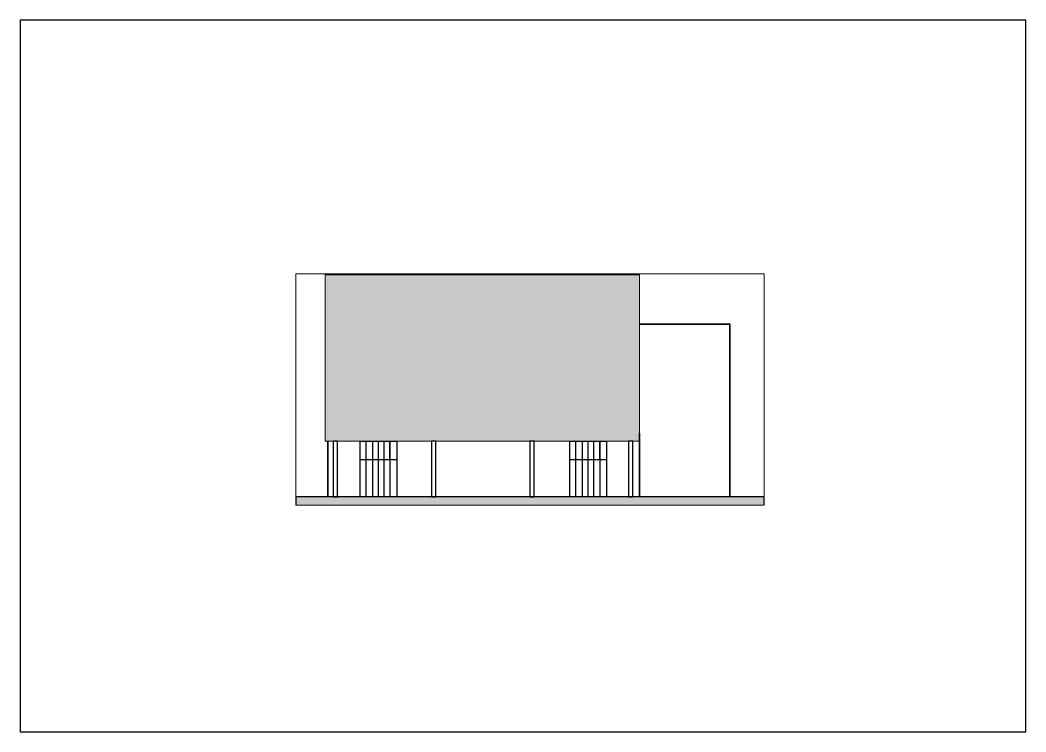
# Paper-space layout 'Layout1' of a CAD drawing. Header units: millimetres. Extents: x 21 to 318, y 103 to 313.
# The model-space entities are those that its viewports show. They can reach past a viewport. Long polylines and large blocks are cut down to what shows.
import ezdxf

# ---------------------------------------------------------------- set-up
doc = ezdxf.new("R2010")
doc.units = ezdxf.units.MM
for name, color, linetype, lineweight in [('A-ALV-___-___-EXI', 250, 'Continuous', 35), ('A-BAS-___-___-EXI', 250, 'Continuous', 25), ('A-COB-___-___-EXI', 250, 'Continuous', 13), ('A-PIL-___-___-EXI', 250, 'Continuous', 25), ('A-POR-___-___-EXI', 250, 'Continuous', 25)]:
    doc.layers.add(name, color=color, linetype=linetype, lineweight=lineweight)

# ---------------------------------------------------------------- blocks, each defined once
blk = doc.blocks.new('A4 HORIZONTAL - A4-22667833-Não nomeada')
at = {"layer": 'A-POR-___-___-EXI'}
for p, q in [((317.79, 313), (20.79, 313)), ((20.79, 313), (20.79, 103)), ((317.79, 103), (317.79, 313)), ((20.79, 103), (317.79, 103))]:
    blk.add_line(p, q, dxfattribs=at)

msp = doc.modelspace()

# ---------------------------------------------------------------- hatches: boundary and pattern name
at = {"layer": 'A-BAS-___-___-EXI', "true_color": 0xcb9898}
msp.add_hatch(color=253, dxfattribs=at).paths.add_polyline_path([(38494, -254), (38494, -9), (24661, -9), (24661, -254)])
at = {"layer": 'A-COB-___-___-EXI'}
h = msp.add_hatch(dxfattribs=at)
h.set_pattern_fill('FP_1', color=256, style=0, pattern_type=2)
h.set_pattern_definition([(285.264, (218.694, -2383.263), (262.94077, -800.643673), [10.13, -1002.908]), (0, (204.03, -2393.04), (0, 162.884), [17.335, -249.364]), (275.792, (212.027, -2301.007), (266.6839553, -2605.83925918), [92.501, -18407.778]), (0, (0, -2380.82), (0, 162.884), [46.672, -220.027]), (0, (0, -2393.04), (0, 162.884), [45.339, -221.361]), (296.161, (196.025, -2376.748), (260.738317, -476.507871), [18.147, -1796.589]), (316.468, (184.023, -2365.346), (524.518743, -480.2085663), [16.554, -3294.27]), (330.758, (168.021, -2356.387), (2923.127481, -1622.9201498), [18.339, -3649.468]), (347.836, (145.352, -2351.501), (794.2003105, -161.608808), [23.19, -4614.844]), (355.014, (133.35, -2340.1), (260.061547, 0.580644), [18.74, -1855.252]), (347.319, (152.019, -2341.728), (2928.263149, -650.3191914), [25.97, -5168.021]), (333.96, (177.356, -2347.43), (1040.456257, -475.78694), [22.262, -1461.894]), (318.384, (197.358, -2357.202), (2392.3746625, -2110.437479), [19.62, -3904.484]), (84.208, (45.339, -2393.036), (1600.3158166, 15799.99228763), [92.501, -18407.778]), (83.557, (54.674, -2463.891), (266.8598524, 2444.531098), [71.305, -4682.339]), (276.443, (204.026, -2393.036), (266.5689552, -2279.0888047), [71.305, -4682.339]), (0, (122.68, -2351.5), (0, 162.884), [22.669, -244.03]), (14.421, (97.346, -2358.016), (1872.8066848, 490.1598903), [26.161, -5206]), (28.796, (84.011, -2365.346), (279.471147, 169.9033495), [15.217, -3028.121]), (40.531, (70.676, -2376.748), (551.680051, 504.272348), [17.545, -1736.948]), (63.839, (62.675, -2393.036), (539.370164, 1152.325085), [18.147, -1796.589]), (0, (45.34, -2393.04), (0, 162.884), [17.335, -249.364]), (74.736, (45.34, -2393.036), (3.758915, 176.658375), [10.13, -1002.908]), (62.902, (48.006, -2383.263), (1070.7606764, 2125.2063527), [14.637, -2912.851]), (41.616, (54.674, -2370.233), (541.33516, 495.6973755), [19.62, -3904.484]), (26.04, (69.342, -2357.202), (293.039782, 175.755343), [22.262, -1461.894]), (12.681, (89.345, -2347.429), (2139.0328753, 489.8796992), [25.97, -5168.021]), (4.986, (114.68, -2341.728), (1606.8392, 163.453643), [18.74, -1855.252]), (297.098, (212.027, -2370.233), (262.751058, -480.9283904), [14.637, -2912.851]), (0, (220.03, -2380.82), (0, 162.884), [46.672, -220.027]), (0, (221.36, -2393.04), (0, 162.884), [45.339, -221.361])])
h.paths.add_polyline_path([(25533, 1631), (34813, 1631), (34813, 6546), (25533, 6546)])

# ---------------------------------------------------------------- linework, layer by layer
at = {"layer": 'A-ALV-___-___-EXI'}
for p, q in [((34813, 1871), (34813, -9)), ((25604, 1631), (25604, -9))]:
    msp.add_line(p, q, dxfattribs=at)
msp.add_lwpolyline([(37480, -9), (37480, 5091), (34813, 5091)], dxfattribs=at)
at = {"layer": 'A-BAS-___-___-EXI'}
msp.add_lwpolyline([(38494, -9), (24661, -9), (24661, -254), (38494, -254)], close=True, dxfattribs=at)
at = {"layer": 'A-COB-___-___-EXI'}
msp.add_line((34813, 6546), (25533, 6546), dxfattribs=at)
msp.add_lwpolyline([(25533, 1631), (34813, 1631), (34813, 6571), (25533, 6571)], close=True, dxfattribs=at)
at = {"layer": 'A-PIL-___-___-EXI'}
for points in [[(25895, -9), (25895, 1631), (25768, 1631), (25768, -9)], [(28795, -9), (28795, 1631), (28668, 1631), (28668, -9)], [(31704, -9), (31704, 1631), (31577, 1631), (31577, -9)], [(34615, -9), (34615, 1631), (34488, 1631), (34488, -9)]]:
    msp.add_lwpolyline(points, close=True, dxfattribs=at)
at = {"layer": 'A-POR-___-___-EXI'}
for p, q in [((26564, -9), (26564, 1631)), ((26739, -9), (26739, 1631)), ((26928, 1631), (26928, -9)), ((27098, 1631), (27098, -9)), ((27268, -9), (27268, 1631)), ((32757, -9), (32757, 1631)), ((32932, -9), (32932, 1631)), ((33121, 1631), (33121, -9)), ((33291, 1631), (33291, -9)), ((33461, -9), (33461, 1631))]:
    msp.add_line(p, q, dxfattribs=at)
for points in [[(27644, 1081), (26564, 1081), (26564, 1631), (27644, 1631), (27644, 8)], [(27444, 1081), (27444, 1631), (27444, -9)], [(33837, 1081), (32757, 1081), (32757, 1631), (33837, 1631), (33837, 8)], [(33637, 1081), (33637, 1631), (33637, -9)]]:
    msp.add_lwpolyline(points, dxfattribs=at)

psp = doc.layouts.get("Layout1")

# ---------------------------------------------------------------- block references
at = {"layer": 'A-ALV-___-___-EXI'}
psp.add_blockref('A4 HORIZONTAL - A4-22667833-Não nomeada', (0, 0), dxfattribs=at)

# ---------------------------------------------------------------- viewports
at = {"layer": 'A-PIL-___-___-EXI'}
psp.add_viewport(center=(171.35, 204.01), size=(138.34, 68.2472), view_center_point=(31577.4, 3158.46), view_height=6824.7209, dxfattribs=at)

doc.saveas('drawing.dxf')
